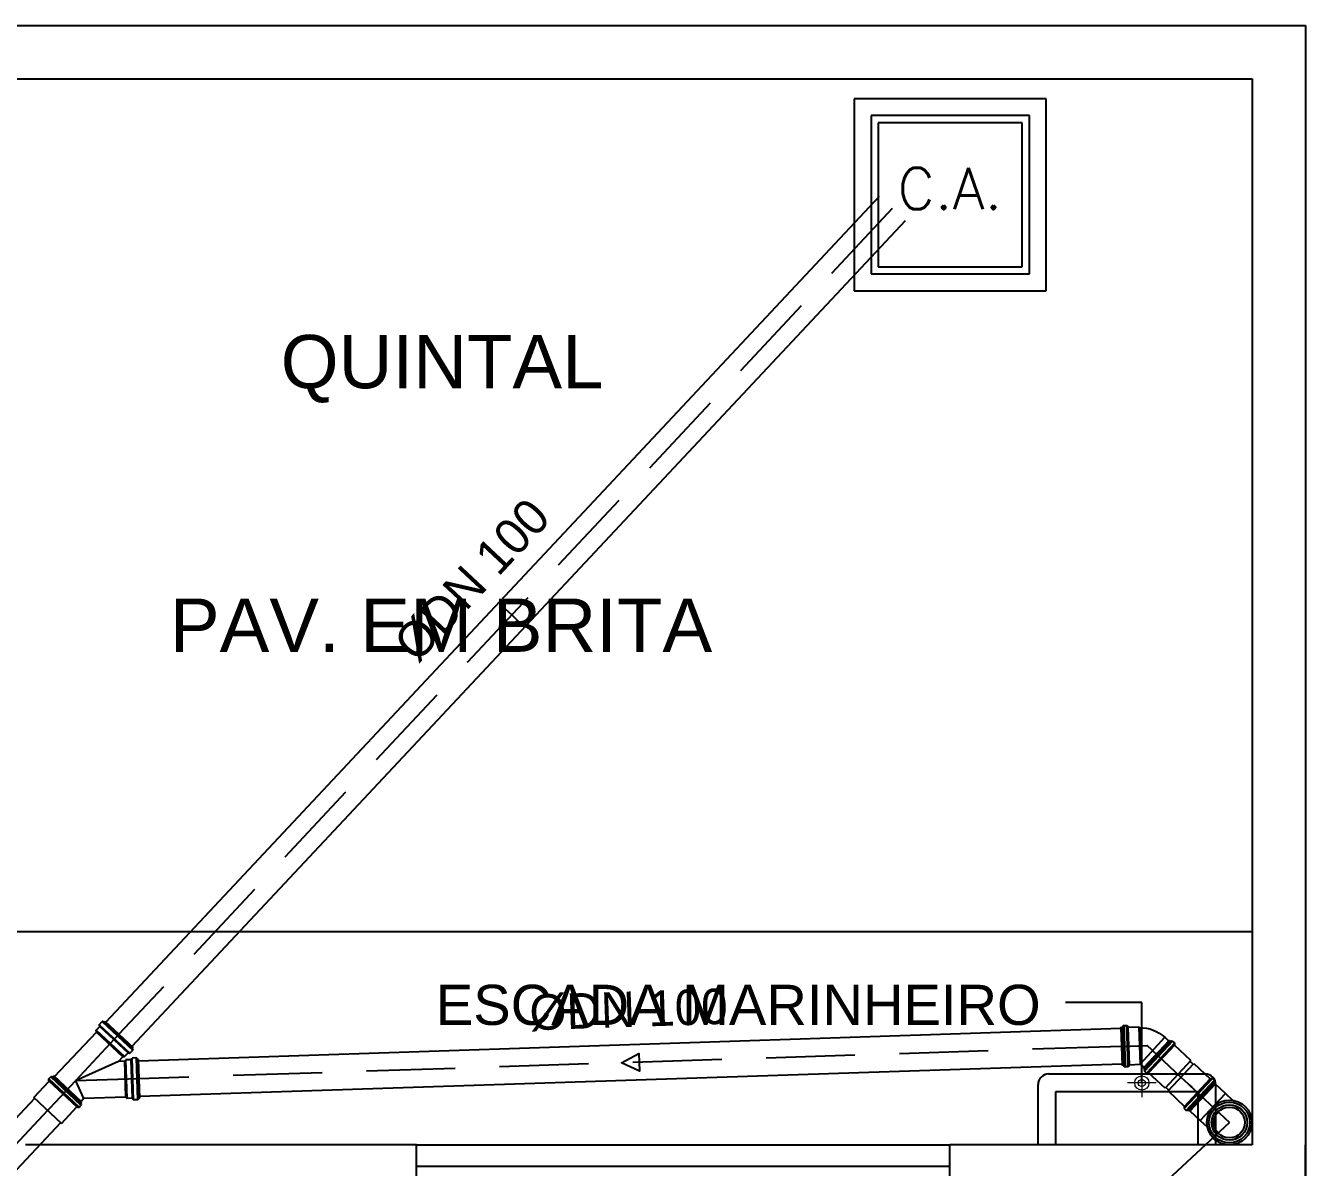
# Model space of a CAD drawing. Header units: millimetres. Extents: x -1292 to 2253, y 326 to 453.
# Drawn here: x 2095.549 to 2099.149, y 361.258 to 364.471 of the extents above; entities that cross this region are included whole.
import ezdxf
from ezdxf.enums import TextEntityAlignment as Align

# ---------------------------------------------------------------- set-up
doc = ezdxf.new("R2010")
doc.units = ezdxf.units.MM
doc.header["$LTSCALE"] = 0.5
doc.linetypes.add('HIDDEN', pattern=[9.525, 6.35, -3.175])
doc.linetypes.add('HIDDENX2', pattern=[0.75, 0.5, -0.25])
for name, color, linetype in [('-HIDRO', 8, 'Continuous'), ('A-PEN-C', 4, 'Continuous'), ('Eixo', 4, 'HIDDENX2'), ('Esgoto', 5, 'ByLayer'), ('TEXTO', 7, 'Continuous')]:
    doc.layers.add(name, color=color, linetype=linetype)
doc.layers.add('COTAS', color=53, linetype='Continuous', lineweight=9)
doc.styles.add('CARIMBO_DADOS', font='arial.ttf', dxfattribs={"height": 0.1})
doc.styles.add('R80', font='simplex.shx', dxfattribs={"height": 12})
doc.dimstyles.new('COTAS_EXTERNAS', dxfattribs={"dimtxt": 0.1, "dimasz": 0.01, "dimexe": 0, "dimexo": 0, "dimgap": 0.07, "dimtad": 1, "dimzin": 5, "dimdsep": 46, "dimtxsty": 'CARIMBO_DADOS', "dimblk1": 'CIRCULOS', "dimblk2": 'CIRCULOS', "dimsah": 1, "dimcen": 0, "dimse1": 1, "dimse2": 1, "dimclrd": 8, "dimclre": 8, "dimclrt": 230, "dimadec": 0, "dimazin": 0, "dimtfac": 100, "dimtix": 1, "dimtmove": 2, "dimatfit": 3, "dimldrblk": 'CIRCULOS', "dimfxl": 1, "dimtolj": 1, "dimtzin": 5, "dimarcsym": 0})

# ---------------------------------------------------------------- blocks, each defined once
blk = doc.blocks.new('CIRCULOS')
at = {"layer": 'COTAS'}
for p, q in [((0, 4), (0, -4)), ((-4, 0), (4, 0))]:
    blk.add_line(p, q, dxfattribs=at)
for radius in [2, 1]:
    blk.add_circle((0, 0), radius, dxfattribs=at)

msp = doc.modelspace()

# ---------------------------------------------------------------- linework, layer by layer
at = {"layer": '-HIDRO', "ltscale": 0.05}
for p, q in [((2092.1487, 364.4712), (2099.1487, 364.4712)), ((2099.1487, 364.4712), (2099.1487, 339.4712)), ((2092.2987, 364.3212), (2098.9987, 364.3212)), ((2098.9987, 364.3212), (2098.9987, 361.3212)), ((2098.9987, 361.9212), (2093.1987, 361.9212)), ((2098.4268, 361.5212), (2098.8668, 361.5212)), ((2098.3968, 361.3212), (2098.3968, 361.4912)), ((2098.8968, 361.3212), (2098.8968, 361.4912)), ((2098.4468, 361.4712), (2098.8468, 361.4712)), ((2098.4468, 361.3212), (2098.4468, 361.4712)), ((2098.8468, 361.3212), (2098.8468, 361.4712)), ((2096.6487, 361.3212), (2095.5487, 361.3212)), ((2096.6487, 361.1712), (2096.6487, 361.3212)), ((2096.6487, 361.3212), (2098.1487, 361.3212)), ((2098.9987, 361.3212), (2098.1487, 361.3212)), ((2098.1487, 361.1712), (2098.1487, 361.3212)), ((2099.1487, 358.3712), (2099.1487, 361.3212)), ((2096.6487, 361.2612), (2098.1487, 361.2612))]:
    msp.add_line(p, q, dxfattribs=at)
for centre, start, end in [((2098.4268, 361.4912), 90, 180), ((2098.8668, 361.4912), 0, 90)]:
    msp.add_arc(centre, 0.03, start, end, dxfattribs=at)
for p, q in [((2098.4195, 364.265), (2097.8795, 364.265)), ((2097.8795, 364.265), (2097.8795, 363.725)), ((2098.4195, 363.725), (2098.4195, 364.265)), ((2097.8795, 363.725), (2098.4195, 363.725))]:
    msp.add_line(p, q)
at = {"color": 1, "linetype": 'Continuous', "ltscale": 0.5}
for p, q in [((2098.3723, 364.2178), (2097.9268, 364.2178)), ((2097.9268, 364.2178), (2097.9268, 363.7723)), ((2098.3723, 363.7723), (2098.3723, 364.2178)), ((2097.9268, 363.7723), (2098.3723, 363.7723))]:
    msp.add_line(p, q, dxfattribs=at)
at = {"color": 1, "linetype": 'HIDDEN', "ltscale": 0.5}
for p, q in [((2098.352, 364.1975), (2097.947, 364.1975)), ((2097.947, 364.1975), (2097.947, 363.7925)), ((2098.352, 363.7925), (2098.352, 364.1975)), ((2097.947, 363.7925), (2098.352, 363.7925))]:
    msp.add_line(p, q, dxfattribs=at)
at = {"layer": 'A-PEN-C'}
msp.add_line((2098.6687, 361.137), (2098.935, 361.3844), dxfattribs=at)
at = {"layer": 'Eixo'}
for p, q in [((2097.9867, 363.9562), (2095.8114, 361.6326)), ((2095.8114, 361.6326), (2095.6888, 361.5016)), ((2098.6313, 361.5986), (2095.8681, 361.5075)), ((2098.6313, 361.5986), (2098.7036, 361.601)), ((2098.7659, 361.5427), (2098.7036, 361.601)), ((2098.7903, 361.5198), (2098.7599, 361.5484)), ((2098.7659, 361.5427), (2098.7599, 361.5484)), ((2098.7985, 361.5121), (2098.7903, 361.5198)), ((2098.7985, 361.5121), (2098.829, 361.4836)), ((2095.6335, 361.4425), (2095.6888, 361.5016)), ((2095.8681, 361.5075), (2095.6888, 361.5016)), ((2098.823, 361.4893), (2098.829, 361.4836)), ((2098.823, 361.4893), (2098.935, 361.3844)), ((2095.6106, 361.418), (2095.6391, 361.4485)), ((2095.6335, 361.4425), (2095.6391, 361.4485)), ((2095.6106, 361.418), (2092.4936, 358.0885)), ((2098.935, 361.3844, 0.1637), (2098.935, 361.3844))]:
    msp.add_line(p, q, dxfattribs=at)
at = {"layer": 'Esgoto', "color": 2}
for p, q in [((2095.756, 361.6597), (2095.7644, 361.6686)), ((2095.756, 361.6584), (2095.756, 361.6597)), ((2095.756, 361.6597), (2095.8421, 361.5791)), ((2095.7578, 361.656), (2095.756, 361.6584)), ((2095.756, 361.6584), (2095.8408, 361.579)), ((2095.7657, 361.6688), (2095.7644, 361.6686)), ((2095.7644, 361.6686), (2095.8505, 361.5881)), ((2095.7683, 361.6671), (2095.7657, 361.6688)), ((2095.7657, 361.6688), (2095.8506, 361.5894)), ((2095.7695, 361.6673), (2095.7683, 361.6671)), ((2095.7683, 361.6671), (2095.8487, 361.5918)), ((2095.7695, 361.6673), (2095.7717, 361.6697)), ((2095.7695, 361.6673), (2095.8488, 361.5931)), ((2095.7717, 361.6697), (2095.851, 361.5954)), ((2098.6377, 361.657), (2098.6456, 361.6573)), ((2098.6377, 361.657), (2098.6416, 361.5408)), ((2098.6456, 361.6573), (2098.6495, 361.541)), ((2095.6305, 361.5137), (2095.7478, 361.639)), ((2095.7476, 361.6439), (2095.7577, 361.6547)), ((2095.7478, 361.639), (2095.7476, 361.6439)), ((2095.7476, 361.6439), (2095.8269, 361.5697)), ((2095.7478, 361.639), (2095.822, 361.5695)), ((2095.7577, 361.6547), (2095.7578, 361.656)), ((2095.7577, 361.6547), (2095.837, 361.5805)), ((2095.7578, 361.656), (2095.8383, 361.5806)), ((2098.6296, 361.6512), (2098.6331, 361.546)), ((2098.6301, 361.6517), (2098.6339, 361.6519)), ((2098.6301, 361.6517), (2098.6336, 361.5455)), ((2098.6339, 361.6519), (2098.6374, 361.5456)), ((2098.6348, 361.6526), (2098.6354, 361.6551)), ((2098.6348, 361.6526), (2098.6384, 361.5449)), ((2098.6354, 361.6551), (2098.6391, 361.5425)), ((2098.6482, 361.6551), (2098.6484, 361.6532)), ((2098.6482, 361.6551), (2098.6519, 361.5434)), ((2098.6484, 361.6532), (2098.652, 361.5453)), ((2098.6495, 361.6523), (2098.6804, 361.6533)), ((2098.6495, 361.6523), (2098.653, 361.5462)), ((2098.6804, 361.6533), (2098.6827, 361.6511)), ((2098.6804, 361.6533), (2098.6839, 361.5473)), ((2098.6827, 361.6511), (2098.686, 361.5518)), ((2098.6827, 361.6511), (2098.6924, 361.6509)), ((2098.6855, 361.5509), (2098.753, 361.6243)), ((2098.6924, 361.6509), (2098.702, 361.6497)), ((2098.702, 361.6497), (2098.7114, 361.6476)), ((2098.7114, 361.6476), (2098.7205, 361.6446)), ((2098.7205, 361.6446), (2098.7294, 361.6408)), ((2098.7294, 361.6408), (2098.7378, 361.6361)), ((2098.7378, 361.6361), (2098.7457, 361.6306)), ((2098.7457, 361.6306), (2098.753, 361.6243)), ((2098.753, 361.6243), (2098.7641, 361.614)), ((2095.8421, 361.5791), (2095.8505, 361.5881)), ((2095.8488, 361.5931), (2095.8487, 361.5918)), ((2095.8487, 361.5918), (2095.8506, 361.5894)), ((2095.8488, 361.5931), (2095.851, 361.5954)), ((2095.8506, 361.5894), (2095.8505, 361.5881)), ((2098.7661, 361.6154), (2098.6934, 361.5377)), ((2098.7654, 361.6153), (2098.6934, 361.5385)), ((2098.7722, 361.614), (2098.6952, 361.5318)), ((2098.7752, 361.6137), (2098.6957, 361.5288)), ((2098.7688, 361.6128), (2098.6962, 361.5352)), ((2098.781, 361.6082), (2098.7015, 361.5233)), ((2098.7812, 361.6049), (2098.7049, 361.5233)), ((2098.7802, 361.602), (2098.7076, 361.5246)), ((2098.7654, 361.6153), (2098.7661, 361.6154)), ((2098.7661, 361.6154), (2098.7688, 361.6128)), ((2098.7688, 361.6128), (2098.7722, 361.614)), ((2098.7722, 361.614), (2098.7752, 361.6137)), ((2098.781, 361.6082), (2098.7752, 361.6137)), ((2098.7802, 361.602), (2098.7812, 361.6049)), ((2098.8266, 361.5586), (2098.7802, 361.602)), ((2098.7812, 361.6049), (2098.781, 361.6082)), ((2095.8097, 361.5564), (2095.6888, 361.5016)), ((2095.8097, 361.5564), (2095.822, 361.5695)), ((2095.8275, 361.557), (2095.8097, 361.5564)), ((2095.822, 361.5695), (2095.8269, 361.5697)), ((2095.8269, 361.5697), (2095.837, 361.5805)), ((2095.8275, 361.557), (2095.8309, 361.5606)), ((2095.8309, 361.4554), (2095.8275, 361.557)), ((2095.8458, 361.5611), (2095.8309, 361.5606)), ((2095.8345, 361.452), (2095.8309, 361.5606)), ((2095.837, 361.5805), (2095.8383, 361.5806)), ((2095.8383, 361.5806), (2095.8408, 361.579)), ((2095.8408, 361.579), (2095.8421, 361.5791)), ((2095.8458, 361.5611), (2095.8468, 361.5619)), ((2095.8494, 361.4525), (2095.8458, 361.5611)), ((2095.8468, 361.5619), (2095.8472, 361.5649)), ((2095.8504, 361.4517), (2095.8468, 361.5619)), ((2095.8472, 361.5649), (2095.8482, 361.5658)), ((2095.851, 361.4488), (2095.8472, 361.5649)), ((2095.8604, 361.5662), (2095.8482, 361.5658)), ((2095.852, 361.448), (2095.8482, 361.5658)), ((2095.8614, 361.5654), (2095.8604, 361.5662)), ((2095.8643, 361.4484), (2095.8604, 361.5662)), ((2095.8621, 361.5624), (2095.8614, 361.5654)), ((2095.8653, 361.4492), (2095.8614, 361.5654)), ((2095.8631, 361.5616), (2095.8621, 361.5624)), ((2095.8657, 361.4522), (2095.8621, 361.5624)), ((2095.8663, 361.5617), (2095.8631, 361.5616)), ((2095.8666, 361.4531), (2095.8631, 361.5616)), ((2095.8699, 361.4532), (2095.8663, 361.5617)), ((2098.6852, 361.5486), (2098.6839, 361.5473)), ((2098.6852, 361.5487), (2098.6853, 361.5493)), ((2098.6947, 361.5398), (2098.6852, 361.5487)), ((2098.6852, 361.5487), (2098.6852, 361.5487)), ((2098.6853, 361.5493), (2098.6855, 361.5509)), ((2098.6858, 361.5511), (2098.686, 361.5514)), ((2098.686, 361.5514), (2098.686, 361.5518)), ((2098.8266, 361.5586), (2098.7541, 361.4811)), ((2098.7623, 361.4734), (2098.8348, 361.5509)), ((2098.8348, 361.5509), (2098.8812, 361.5074)), ((2095.6141, 361.5069), (2095.6195, 361.5127)), ((2095.6225, 361.5132), (2095.6195, 361.5127)), ((2095.7044, 361.4332), (2095.6195, 361.5127)), ((2095.6259, 361.5122), (2095.6225, 361.5132)), ((2095.7047, 361.4362), (2095.6225, 361.5132)), ((2095.6285, 361.5149), (2095.6259, 361.5122)), ((2095.7035, 361.4395), (2095.6259, 361.5122)), ((2095.6292, 361.515), (2095.6285, 361.5149)), ((2095.7061, 361.4423), (2095.6285, 361.5149)), ((2095.7061, 361.443), (2095.6292, 361.515)), ((2098.6374, 361.5456), (2098.6336, 361.5455)), ((2098.6391, 361.5425), (2098.6384, 361.5449)), ((2098.6495, 361.541), (2098.6416, 361.5408)), ((2098.652, 361.5453), (2098.6519, 361.5434)), ((2098.6839, 361.5473), (2098.653, 361.5462)), ((2098.6934, 361.5385), (2098.6934, 361.5377)), ((2098.6934, 361.5377), (2098.6962, 361.5352)), ((2098.6962, 361.5352), (2098.6952, 361.5318)), ((2098.6952, 361.5318), (2098.6957, 361.5288)), ((2098.7015, 361.5233), (2098.6957, 361.5288)), ((2098.7049, 361.5233), (2098.7015, 361.5233)), ((2098.7076, 361.5246), (2098.7049, 361.5233)), ((2098.7541, 361.4811), (2098.7076, 361.5246)), ((2095.5718, 361.4543), (2095.6153, 361.5007)), ((2095.614, 361.5035), (2095.6141, 361.5069)), ((2095.6153, 361.5007), (2095.614, 361.5035)), ((2095.6956, 361.4271), (2095.614, 361.5035)), ((2095.699, 361.4274), (2095.6141, 361.5069)), ((2095.6928, 361.4282), (2095.6153, 361.5007)), ((2095.6888, 361.5016), (2095.7115, 361.4515)), ((2098.8076, 361.4271), (2098.884, 361.5087)), ((2098.8079, 361.4237), (2098.8874, 361.5086)), ((2098.8087, 361.4299), (2098.8812, 361.5074)), ((2098.8137, 361.4183), (2098.8932, 361.5032)), ((2098.8167, 361.418), (2098.8937, 361.5002)), ((2098.82, 361.4192), (2098.8927, 361.4968)), ((2098.8228, 361.4166), (2098.8955, 361.4942)), ((2098.8235, 361.4166), (2098.8955, 361.4935)), ((2098.8812, 361.5074), (2098.884, 361.5087)), ((2098.884, 361.5087), (2098.8874, 361.5086)), ((2098.8874, 361.5086), (2098.8932, 361.5032)), ((2098.8927, 361.4968), (2098.8937, 361.5002)), ((2098.8955, 361.4942), (2098.8927, 361.4968)), ((2098.8937, 361.5002), (2098.8932, 361.5032)), ((2098.9239, 361.4657), (2098.8949, 361.4929)), ((2098.8955, 361.4935), (2098.8955, 361.4942)), ((2095.6493, 361.3818), (2095.5718, 361.4543)), ((2095.7061, 361.4423), (2095.7035, 361.4395)), ((2095.7047, 361.4443), (2095.7115, 361.4515)), ((2095.7061, 361.443), (2095.7061, 361.4423)), ((2095.8309, 361.4554), (2095.7115, 361.4515)), ((2095.8309, 361.4554), (2095.8345, 361.452)), ((2095.8494, 361.4525), (2095.8345, 361.452)), ((2095.8494, 361.4525), (2095.8504, 361.4517)), ((2095.8504, 361.4517), (2095.851, 361.4488)), ((2095.851, 361.4488), (2095.852, 361.448)), ((2095.8643, 361.4484), (2095.852, 361.448)), ((2095.8653, 361.4492), (2095.8643, 361.4484)), ((2095.8657, 361.4522), (2095.8653, 361.4492)), ((2095.8666, 361.4531), (2095.8657, 361.4522)), ((2095.8699, 361.4532), (2095.8666, 361.4531)), ((2098.7623, 361.4734), (2098.8087, 361.4299)), ((2098.8531, 361.3902), (2098.9239, 361.4657)), ((2098.9437, 361.4471), (2098.9239, 361.4657)), ((2095.6493, 361.3818), (2095.6928, 361.4282)), ((2095.6928, 361.4282), (2095.6956, 361.4271)), ((2095.6956, 361.4271), (2095.699, 361.4274)), ((2095.699, 361.4274), (2095.7044, 361.4332)), ((2095.7035, 361.4395), (2095.7047, 361.4362)), ((2095.7047, 361.4362), (2095.7044, 361.4332)), ((2098.8087, 361.4299), (2098.8076, 361.4271)), ((2098.8076, 361.4271), (2098.8079, 361.4237)), ((2098.8079, 361.4237), (2098.8137, 361.4183)), ((2098.8167, 361.418), (2098.8137, 361.4183)), ((2098.82, 361.4192), (2098.8167, 361.418)), ((2098.8228, 361.4166), (2098.82, 361.4192)), ((2098.8235, 361.4166), (2098.8228, 361.4166)), ((2098.8241, 361.4173), (2098.8531, 361.3902)), ((2098.8531, 361.3902), (2098.873, 361.3716)), ((2098.935, 361.3844, 0.1637), (2098.935, 361.3844))]:
    msp.add_line(p, q, dxfattribs=at)
for points in [[(2098.6354, 361.6551, -0.498669), (2098.6377, 361.657)], [(2098.6456, 361.6573, -0.497852), (2098.6482, 361.6551)], [(2098.6296, 361.6512, -0.497333), (2098.6301, 361.6517)], [(2098.6348, 361.6526, -0.083683), (2098.6339, 361.6519)], [(2098.6495, 361.6523, -0.497852), (2098.6484, 361.6532)], [(2098.6336, 361.5455, -0.497333), (2098.6331, 361.546)], [(2098.6374, 361.5456, -0.498669), (2098.6384, 361.5449)], [(2098.6416, 361.5408, -0.498669), (2098.6391, 361.5425)], [(2098.6519, 361.5434, -0.079349), (2098.6495, 361.541)], [(2098.652, 361.5453, -0.497852), (2098.653, 361.5462)]]:
    msp.add_lwpolyline(points, format="xyb", dxfattribs=at)
at = {"layer": 'Esgoto', "color": 3}
for points in [[(2097.9502, 363.9904, 0), (2095.7749, 361.6667, 0)], [(2098.0232, 363.922, 0), (2095.8479, 361.5984, 0)], [(2096.9161, 362.8126, 0), (2096.9161, 362.8126, 0), (2096.9344, 362.7955, 0), (2096.8819, 362.7761, 0), (2096.8979, 362.8297, 0), (2096.9161, 362.8126, 0)], [(2098.6297, 361.6486, 0), (2095.8664, 361.5574, 0)], [(2098.633, 361.5486, 0), (2095.8697, 361.4575, 0)], [(2097.2747, 361.5539, 0), (2097.2747, 361.5539, 0), (2097.2755, 361.5289, 0), (2097.2247, 361.5522, 0), (2097.2739, 361.5789, 0), (2097.2747, 361.5539, 0)], [(2098.8327, 361.5486, 0), (2098.8245, 361.5563, 0)], [(2098.7644, 361.4756, 0), (2098.7562, 361.4833, 0)], [(2095.5741, 361.4522, 0), (2092.4571, 358.1226, 0)], [(2095.6471, 361.3839, 0), (2092.5301, 358.0543, 0)]]:
    msp.add_polyline3d(points, dxfattribs=at)
at = {"layer": 'Esgoto', "color": 2}
for radius in [0.0633, 0.0575, 0.05, 0.0498, 0.0434]:
    msp.add_circle((2098.935, 361.3844), radius, dxfattribs=at)

# ---------------------------------------------------------------- block references
at = {"layer": '-HIDRO', "xscale": 0.01, "yscale": 0.01, "zscale": 0.01, "rotation": 270}
msp.add_blockref('CIRCULOS', (2098.6885, 361.4956), dxfattribs=at)

# ---------------------------------------------------------------- texts
at = {"layer": '-HIDRO', "char_height": 0.15, "attachment_point": 5, "style": 'CARIMBO_DADOS'}
for s, insert in [('QUINTAL', (2096.7204, 363.505)), ('PAV. EM BRITA', (2096.7174, 362.7838))]:
    msp.add_mtext(s, dxfattribs=dict(at, insert=insert))
at = {"layer": '-HIDRO', "insert": (2098.4041, 361.772), "char_height": 0.113, "width": 1.740305, "attachment_point": 3, "style": 'CARIMBO_DADOS'}
msp.add_mtext('\\A1;ESCADA MARINHEIRO', dxfattribs=at)
at = {"style": 'R80'}
msp.add_text('C.A.', height=0.11664, dxfattribs=at).set_placement((2098.0013, 363.9541))
at = {"layer": 'TEXTO'}
for rotation, p in [(46.8889, (2096.8037, 362.912)), (1.8889, (2097.2448, 361.703))]:
    msp.add_text('ØDN 100', height=0.1, rotation=rotation, dxfattribs=at).set_placement(p, align=Align.MIDDLE_CENTER)

# ---------------------------------------------------------------- leaders
at = {"layer": '-HIDRO', "annotation_type": 0, "has_hookline": 1, "hookline_direction": 1, "text_width": 1.6821}
msp.add_leader([(2098.6885, 361.4956), (2098.6885, 361.722), (2098.4741, 361.722)], dimstyle='COTAS_EXTERNAS', override={"dimgap": 0.07, "dimtad": 0, "dimfxl": 0, "dimfxlon": 1, "dimarcsym": 1}, dxfattribs=at)

doc.saveas('drawing.dxf')
